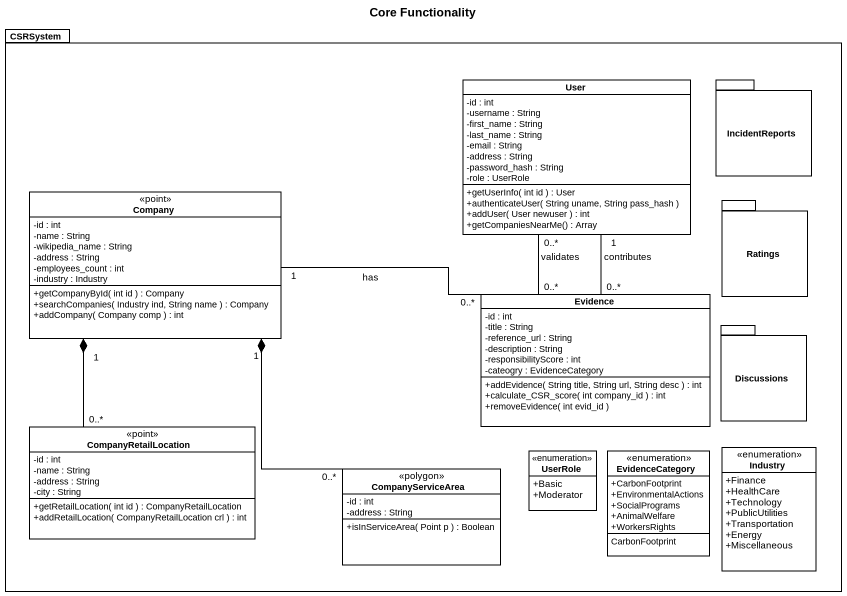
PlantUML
@startuml
title Core Functionality
hide circle
hide empty members
skinparam classAttributeIconSize 0
package CSRSystem {
  class User {
    -id : int
    -username : String
    -first_name : String
    -last_name : String
    -email : String
    -address : String
    -password_hash : String
    -role : UserRole
    +getUserInfo( int id ) : User
    +authenticateUser( String uname, String pass_hash )
    +addUser( User newuser ) : int
    +getCompaniesNearMe() : Array
  }
  package IncidentReports {
  }
  class Company <<point>> {
    -id : int
    -name : String
    -wikipedia_name : String
    -address : String
    -employees_count : int
    -industry : Industry
    +getCompanyById( int id ) : Company
    +searchCompanies( Industry ind, String name ) : Company
    +addCompany( Company comp ) : int
  }
  package Ratings {
  }
  class Evidence {
    -id : int
    -title : String
    -reference_url : String
    -description : String
    -responsibilityScore : int
    -cateogry : EvidenceCategory
    +addEvidence( String title, String url, String desc ) : int
    +calculate_CSR_score( int company_id ) : int
    +removeEvidence( int evid_id )
  }
  package Discussions {
  }
  class CompanyRetailLocation <<point>> {
    -id : int
    -name : String
    -address : String
    -city : String
    +getRetailLocation( int id ) : CompanyRetailLocation
    +addRetailLocation( CompanyRetailLocation crl ) : int
  }
  enum UserRole {
    +Basic
    +Moderator
  }
  enum EvidenceCategory {
    +CarbonFootprint
    +EnvironmentalActions
    +SocialPrograms
    +AnimalWelfare
    +WorkersRights
    CarbonFootprint
  }
  enum Industry {
    +Finance
    +HealthCare
    +Technology
    +PublicUtilities
    +Transportation
    +Energy
    +Miscellaneous
  }
  class CompanyServiceArea <<polygon>> {
    -id : int
    -address : String
    +isInServiceArea( Point p ) : Boolean
  }
}
User "0..*" -- "0..*" Evidence : validates
Company "1" -right- "0..*" Evidence : has
Company "1" *-- "0..*" CompanyRetailLocation
Company "1" *-- "0..*" CompanyServiceArea
Evidence "0..*" -up- "1" User : contributes
@enduml
